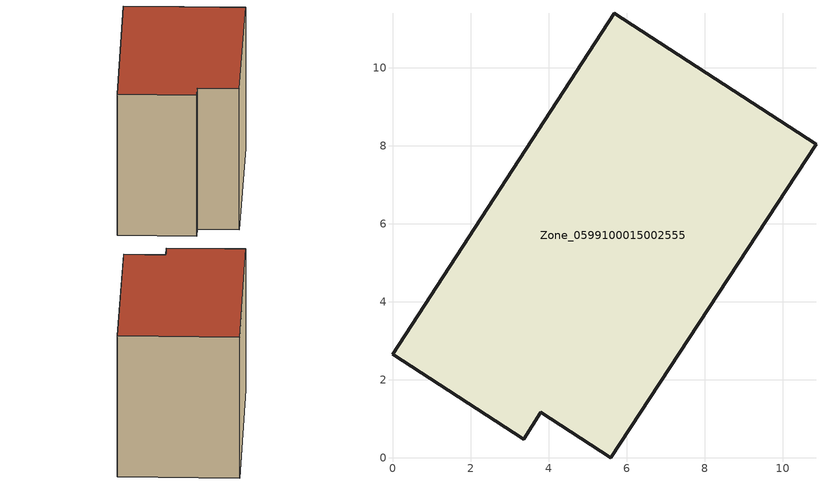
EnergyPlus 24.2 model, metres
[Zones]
Zone_0599100015002555
 floor ground (C_G): 5.68,11.39 10.86,8.04 5.59,0 3.8,1.16 3.36,0.47 0,2.65 z0.81
 wall outside (C_F): 10.86,8.04 5.68,11.39 0,2.65 3.36,0.47 3.8,1.16 5.59,0 10.86,8.04 z0.81:8.64
 roof outside (C_R): 5.68,11.39 0,2.65 3.36,0.47 3.8,1.16 5.59,0 10.86,8.04 z8.64
[BUILDING]
Pand.0599100015002555: North Axis=0; Terrain=City; Loads Convergence Tolerance Value=0.04; Temperature Convergence Tolerance Value=0.4; Solar Distribution=FullExterior; Maximum Number of Warmup Days=25; Minimum Number of Warmup Days=1
[Site:Location]
Rotterdam.The.Hague.AP_ZH_NLD Design_Conditions: Latitude=51.96; Longitude=4.45; Time Zone=1; Elevation=-4.5
[SITE:GROUNDTEMPERATURE:BUILDINGSURFACE]
18, 18, 18, 18, 18, 18, 18, 18, 18, 18, 18, 18
[MATERIAL] Thermal Absorptance=0.9; Solar Absorptance=0.7; Visible Absorptance=0.7
Name | Roughness | Thickness | Conductivity | Density | Specific Heat
G.TI.1965-1974 | MediumSmooth | 0.15 | 0.882353 | 540 | 1210
F.TI.1965-1974 | Rough | 0.3 | 0.697674 | 1920 | 840
R.TI.1965-1974 | MediumRough | 0.2 | 0.232558 | 1500 | 1000
[CONSTRUCTION]
C_G: G.TI.1965-1974
C_F: F.TI.1965-1974
C_R: R.TI.1965-1974
[ZONE]
Zone_0599100015002555: Type=1; Multiplier=1; Ceiling Height=Autocalculate; Volume=Autocalculate; Floor Area=autocalculate; Part of Total Floor Area=Yes
[ZONEINFILTRATION:DESIGNFLOWRATE]
Infil_Zone_0599100015002555: Zone or ZoneList or Space or SpaceList=Zone_0599100015002555; Schedule=AlwaysOn; Design Flow Rate Calculation Method=Flow/Area; Flow Rate per Floor Area=0.003; Constant Term Coefficient=1; Temperature Term Coefficient=0; Velocity Term Coefficient=0; Velocity Squared Term Coefficient=0
[HVACTEMPLATE:ZONE:IDEALLOADSAIRSYSTEM]
Zone_0599100015002555: Maximum Heating Supply Air Temperature=50; Minimum Cooling Supply Air Temperature=13; Maximum Heating Supply Air Humidity Ratio=0.0156; Minimum Cooling Supply Air Humidity Ratio=0.0077; Heating Limit=NoLimit; Cooling Limit=NoLimit; Dehumidification Control Type=ConstantSensibleHeatRatio; Cooling Sensible Heat Ratio=0.7; Dehumidification Setpoint=60; Humidification Control Type=None; Humidification Setpoint=30; Outdoor Air Method=None; Outdoor Air Flow Rate per Person=0.00944; Outdoor Air Flow Rate per Zone Floor Area=0; Outdoor Air Flow Rate per Zone=0; Demand Controlled Ventilation Type=None; Outdoor Air Economizer Type=NoEconomizer; Heat Recovery Type=None; Sensible Heat Recovery Effectiveness=0.7; Latent Heat Recovery Effectiveness=0.65
[ZONECONTROL:THERMOSTAT]
ThermostatControl_Zone_0599100015002555: Zone or ZoneList=Zone_0599100015002555; Control Type Schedule=DualSetpointControlType; Control 1=Thermostat_Zone_0599100015002555; Temperature Difference Between Cutout And Setpoint=0
[THERMOSTATSETPOINT:DUALSETPOINT]
Thermostat_Zone_0599100015002555: Heating Setpoint Temperature Schedule=HeatingSetpoint_Zone_0599100015002555; Cooling Setpoint Temperature Schedule=CoolingSetpoint_Zone_0599100015002555
[SCHEDULE:COMPACT]
HeatingSetpoint_Zone_0599100015002555: Through: 12/31, For: AllDays, Until: 24:00, 21
CoolingSetpoint_Zone_0599100015002555: Through: 12/31, For: AllDays, Until: 24:00, 24
DualSetpointControlType: Through: 12/31, For: AllDays, Until: 24:00, 4
AlwaysOn: Through: 12/31, For: AllDays, Until: 24:00, 1
